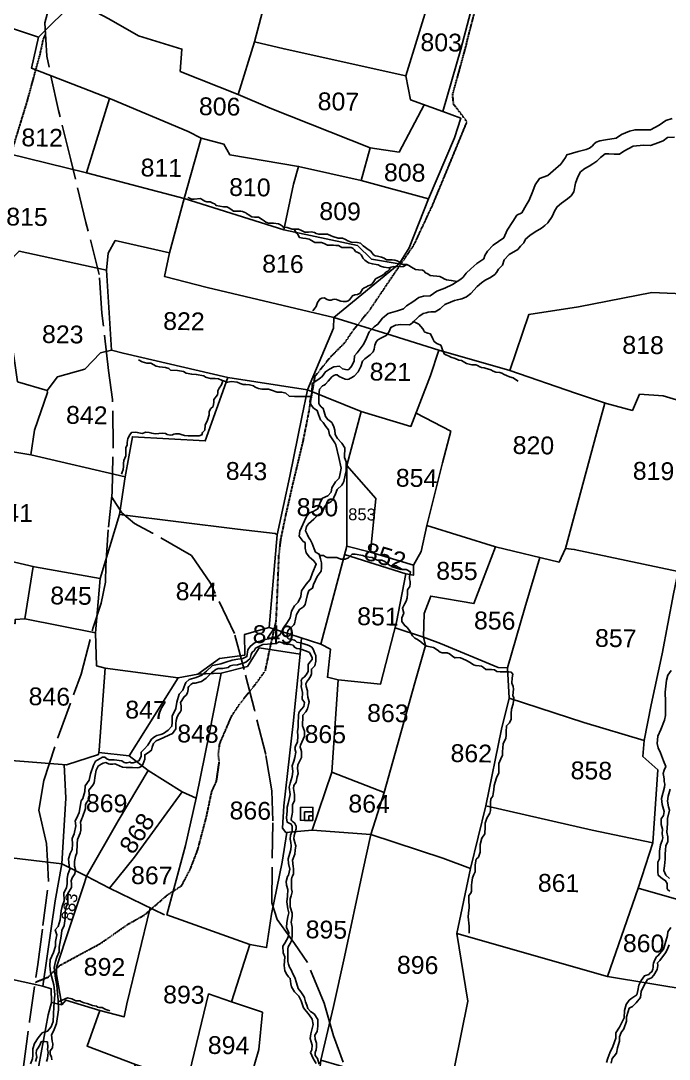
# Model space of a CAD drawing. Header units: inches. Extents: x 304037 to 460575, y 1453943 to 1639883.
# Drawn here: x 342549 to 343449, y 1595077 to 1596518 of the extents above; entities that cross this region are included whole.
import ezdxf

# ---------------------------------------------------------------- set-up
doc = ezdxf.new("R2010")
doc.units = ezdxf.units.IN
doc.header["$MEASUREMENT"] = 0
doc.linetypes.add('ACAD_ISO02W100', pattern=[15, 12, -3])
doc.linetypes.add('ACAD_ISO07W100', pattern=[3, 0, -3])
for name, color, linetype in [('CARTTRACK', 30, 'ACAD_ISO02W100'), ('NALA', 4, 'Continuous'), ('SQUAREWELL', 5, 'Continuous'), ('SURVEY_BND', 7, 'Continuous'), ('SURVEY_NO', 7, 'Continuous'), ('VILLAGE_AREA', 1, 'Continuous')]:
    doc.layers.add(name, color=color, linetype=linetype)
doc.layers.add('FOOTPATH', color=150, linetype='ACAD_ISO07W100', lineweight=30)
doc.styles.get("Standard").update_dxf_attribs({"font": 'arial.ttf'})

# ---------------------------------------------------------------- blocks, each defined once
blk = doc.blocks.new('KANUPURUPALLE')
at = {"layer": 'CARTTRACK'}
for points in [[(-399.47, -338.25), (-397.7, -323.08), (-395.19, -303.84), (-393.63, -290.66), (-391.93, -275.77), (-392.31, -268.79), (-392.75, -263.04), (-395.48, -251.84), (-394, -241.78), (-389.35, -226.96), (-381.82, -205.75), (-378.05, -189.99), (-375.46, -181.74), (-374.06, -174.73), (-373.99, -169.06), (-373.32, -156.17), (-372.21, -144.45), (-372.13, -128.91), (-372.5, -113.13), (-374.05, -103.33), (-376.49, -84.11), (-377.6, -71.02), (-382.32, -53.62), (-387.65, -32.55), (-392.08, -16), (-396.29, 2.29), (-397.03, 13.54), (-390.9, 38.13)], [(-286.41, -349.26), (-295.16, -326.44), (-298.44, -315.48), (-304.25, -301.92), (-308.75, -295.51), (-314.64, -287.55), (-316.59, -281.94), (-316.59, -254.37), (-317.08, -244.19), (-319.28, -231.99), (-323.31, -216.99), (-326.99, -203.48), (-330.41, -191.41), (-338.71, -174.57), (-345.18, -165.3), (-358.41, -157.92), (-364.52, -154.75), (-368.91, -151.21), (-372.36, -146.03)]]:
    blk.add_lwpolyline(points, dxfattribs=at)
at = {"layer": 'FOOTPATH', "ltscale": 0.001}
for points in [[(-395.97, -309.79), (-391.51, -307.94), (-387.83, -304.06), (-379.3, -299.29), (-374.14, -296.44), (-364.95, -289.81), (-359.42, -286.62), (-351.86, -279.83), (-346.96, -276.52), (-344.15, -270.91), (-341.79, -264.54), (-338.98, -253.27), (-337.29, -244.71), (-335.75, -241.19), (-334.89, -234.66), (-335.24, -232.16), (-334.84, -228.62), (-330.9, -219.13), (-327.99, -214.69), (-323.28, -208.69), (-319.76, -203.74), (-318.59, -197.57), (-316.39, -187.18), (-316.08, -178.36), (-315.72, -164.81), (-315.16, -159.45), (-313.53, -151.05), (-311.38, -140.95), (-308.07, -126.23), (-306.33, -116.76), (-304.36, -104.35), (-299.23, -97.73), (-294.35, -92.75), (-291.91, -88.95), (-286.06, -81.48), (-278.68, -70.24), (-271.62, -59.64), (-265.53, -46.13), (-261.12, -35.07), (-254.34, -17.95), (-258.07, -13.08), (-258.93, -12.05), (-259.28, -8.8), (-257.1, -0.49), (-254.97, 7.71), (-254.52, 9.88), (-250.27, 26.94)], [(-407.62, -30.1), (-402.72, -13.35), (-399.9, -2.43), (-398.49, 2.96), (-397.49, 7.93), (-396.77, 9.66)]]:
    blk.add_lwpolyline(points, dxfattribs=at)
at = {"layer": 'NALA'}
for points in [[(-185.17, -15.92), (-187.33, -16.54), (-189.55, -18.21), (-192.41, -19.81), (-194.98, -19.81), (-197.63, -19.81), (-199.5, -20.3), (-202.15, -21.55), (-203.96, -22.8), (-207.54, -23.34), (-209.44, -23.77), (-210.7, -24.18), (-211.37, -24.76), (-212.05, -25.58), (-212.92, -26.2), (-214.07, -26.73), (-216.78, -27.46), (-220.59, -28.55), (-221, -29.51), (-222.57, -31.78), (-225.03, -34.09), (-226.89, -35.68), (-229.69, -36.7), (-231.09, -38.83), (-231.79, -40.99), (-233.04, -44.03), (-233.98, -45.73), (-235.48, -48.34), (-237.06, -49.19), (-238.43, -51.32), (-240.35, -54.21), (-241.44, -56.83), (-244.91, -59.35), (-246.89, -61.38), (-247.76, -62.84), (-248.06, -64.01), (-250.35, -65.61), (-252.34, -67.46), (-253.9, -68.92), (-254.87, -70.28), (-255.7, -70.92), (-258.43, -72.86), (-261.1, -74.08), (-263.73, -75.1), (-265.92, -76.75), (-268.21, -76.85), (-269.82, -77.29), (-271.79, -78.87), (-273.84, -80.18), (-274.91, -81.25), (-276.9, -81.89), (-280.02, -82.86), (-281.92, -84.51), (-283.43, -86.55), (-284.69, -87.43), (-286.4, -89.08), (-287.57, -92.08), (-288.35, -93.49), (-290.3, -96.31), (-291.13, -97.24), (-291.32, -98.99), (-292.05, -100.64), (-293.08, -101.91), (-293.56, -102), (-295.17, -101.71), (-296.24, -100.88), (-298.14, -101.13), (-299.55, -101.91), (-300.91, -102.78), (-301.98, -104.43), (-302.57, -104.82), (-303.45, -105.5), (-305.3, -106.77), (-305.45, -109.81), (-306.03, -112.83), (-305.69, -113.85), (-304.72, -115.06), (-303.55, -115.84), (-303.06, -117.16), (-302.38, -119), (-301.46, -119.88), (-300.48, -121.19), (-299.61, -122.31), (-299.27, -124.01), (-297.37, -126.74), (-297.08, -127.32), (-295.95, -131.64), (-295.17, -135.14), (-295.46, -136.94), (-295.76, -138.54), (-297.02, -139.85), (-298.19, -141.87), (-298.43, -143.33), (-299.51, -144.6), (-301.31, -145.42), (-302.13, -146.88), (-302.87, -148.97), (-304.42, -149.9), (-305.64, -150.33), (-306.37, -151.26), (-306.71, -151.84), (-308.8, -156.66), (-309, -158.29), (-307.69, -160.04), (-307, -160.43), (-306.95, -162.28), (-306.61, -163.93), (-305.4, -165.29), (-303.98, -166.51), (-303.11, -167.67), (-304.37, -170.54), (-305.06, -172.85), (-306.47, -174.41), (-307.93, -176.65), (-308.22, -178.64), (-309.05, -180.59), (-310.31, -181.8), (-311.24, -183.65), (-311.63, -185.89), (-312.8, -187.64), (-313.72, -189), (-314.95, -191.46), (-315.87, -192.24), (-318.84, -193.02), (-320.84, -193.55), (-321.62, -193.8), (-322.93, -194.14), (-323.66, -194.57), (-325.02, -195.74), (-325.85, -196.81), (-326.06, -199.1), (-327.47, -199.78), (-329.12, -200.03), (-331.02, -200.37), (-333.12, -201.05), (-334.87, -201.63), (-337.59, -202.26), (-339.64, -204.21), (-341.15, -205.62), (-343.05, -206.35), (-345.41, -207.05), (-346.58, -208.07), (-346.87, -208.9), (-347.51, -210.69), (-348.77, -212.06), (-349.45, -214.78), (-349.84, -216.97), (-350.96, -219.53), (-350.96, -221.67), (-351.06, -222.94), (-352.23, -224.25), (-353.83, -225.42), (-354.76, -225.8), (-356.02, -226.1), (-356.8, -226.53), (-357.82, -227.41), (-359.09, -229.4), (-360.26, -230.81), (-361.23, -231.74), (-361.28, -233.25), (-362.06, -234.7), (-363.87, -235.4), (-364.65, -235.4), (-365.09, -235.16), (-365.97, -235.4), (-366.55, -235.4), (-366.99, -235.4), (-367.72, -234.82), (-370.3, -234.48), (-372.05, -234.53), (-372.78, -234.14), (-373.51, -233.65), (-374.24, -233.65), (-376.68, -235.06), (-377.31, -236.38), (-378.28, -239.29), (-378.72, -241.43), (-380.04, -243.38), (-380.04, -245.28), (-380.73, -247.64), (-381.31, -248.42), (-381.95, -252.41), (-382.63, -254.16), (-383.21, -255.18), (-382.97, -256.93), (-383.5, -259.65), (-384.09, -261.21), (-383.99, -263.06), (-384.04, -264.89), (-384.72, -266.2), (-385.3, -268.1), (-385.01, -270.39), (-384.82, -271.5), (-385.45, -273.35), (-385.69, -274.76), (-385.65, -276.32), (-385.79, -277.83), (-386.72, -279.48), (-386.52, -282.23), (-387.21, -284.13), (-387.55, -285.59), (-387.79, -288.6), (-388.42, -290.89), (-389.45, -292.06), (-388.91, -293.71), (-389.25, -295.96), (-389.25, -297.57), (-389.93, -299.71), (-390.96, -302.19), (-391.05, -304.04), (-390.81, -306.42), (-389.64, -310.53), (-389.3, -313.88), (-389.59, -318.02), (-389.74, -322.92), (-390.37, -324.76), (-391.54, -326.17), (-393.34, -326.85), (-394.71, -328.51), (-395.87, -330.45), (-396.41, -332.23), (-396.41, -333.01), (-396.41, -334.42), (-396.56, -335.63), (-397.19, -337.29)], [(-389.93, -335.85), (-390.12, -334.93), (-390.61, -334), (-390.61, -332.79), (-389.78, -331.77), (-389.73, -330.45), (-389.98, -329.53), (-390.22, -327.44), (-389.59, -326.22), (-389.15, -325.01), (-388.57, -323.6), (-387.98, -319.01), (-388.08, -315.75), (-388.42, -313.41), (-388.66, -310.79), (-389.15, -308.31), (-389.5, -305.75), (-389.64, -304.68), (-389.2, -302.69), (-388.72, -301.23), (-388.04, -299.43), (-387.99, -297.82), (-387.4, -294.11), (-387.16, -292.26), (-386.48, -290.56), (-386.18, -288.23), (-386.18, -285.89), (-385.84, -284.19), (-385.36, -283.02), (-385.36, -281.47), (-385.31, -279.76), (-384.18, -277.69), (-384.13, -276.52), (-384.23, -275.45), (-383.99, -274.43), (-383.06, -273.11), (-382.82, -271.66), (-383.26, -270.49), (-383.26, -268.93), (-382.97, -267.28), (-382.48, -266.01), (-382.38, -262.95), (-382.38, -261.54), (-381.42, -259.3), (-381.28, -258.34), (-381.32, -256.74), (-381.38, -255.68), (-380.94, -254.41), (-380.73, -253.94), (-379.77, -250.99), (-379.77, -249.65), (-379.39, -248.92), (-379.04, -248.43), (-378.64, -247.62), (-378.5, -247.19), (-378.77, -244.82), (-377.37, -243.1), (-376.96, -242.32), (-376.69, -239.84), (-376.37, -238.02), (-375.69, -236.68), (-374.72, -236.06), (-374.02, -235.71), (-373.13, -235.44), (-372.29, -235.84), (-371.72, -236), (-370.75, -235.92), (-370.08, -235.84), (-369.48, -236.03), (-367.54, -236.95), (-366.3, -236.97), (-364.55, -236.95), (-364.11, -236.95), (-362.6, -237.08), (-361.9, -237), (-360.98, -236.54), (-360.61, -235.95), (-360.04, -234.09), (-360.04, -233.01), (-360.04, -232.66), (-358.82, -231.9), (-357.82, -231.09), (-357.57, -230.07), (-357.12, -228.76), (-356.3, -227.89), (-354.97, -227.36), (-350.76, -225.36), (-350.23, -224.53), (-349.75, -223.75), (-349.72, -222.88), (-349.72, -222.06), (-349.64, -220.97), (-349.33, -219.67), (-348.75, -218.74), (-348.35, -218.13), (-347.99, -217.49), (-347.95, -216.66), (-348.01, -216.05), (-348.22, -214.9), (-347.06, -212.93), (-346.38, -212.4), (-345.88, -211.61), (-345.75, -210.43), (-345.69, -209.79), (-345.5, -209.41), (-344.9, -208.78), (-344.52, -208.5), (-344.16, -208.33), (-343.38, -208.25), (-341.25, -207.65), (-339.76, -206.61), (-338.86, -205.67), (-337.99, -204.74), (-336.46, -203.58), (-335.7, -203.22), (-334.14, -203.18), (-332.3, -202.83), (-331.66, -202.35), (-330.83, -202.09), (-329.21, -201.88), (-327.33, -201.36), (-326.45, -200.94), (-325.72, -200.47), (-324.92, -199.69), (-324.63, -198.42), (-324.35, -197.63), (-323.71, -197.08), (-323.25, -196.23), (-320.74, -194.91), (-316.05, -194.59), (-315.69, -194.24), (-315.22, -194.04), (-314.14, -194.26), (-313.61, -194.6), (-312.38, -194.79), (-311.92, -194.7), (-311.54, -194.81), (-310.59, -195.1), (-310.12, -195.75), (-309.27, -196.11), (-308.41, -196.29), (-307.5, -196.52), (-306.99, -196.71), (-306.06, -197.05), (-305.02, -197.41), (-304.87, -197.64), (-304.47, -198.42), (-304.03, -199.17), (-304.03, -199.84), (-304.85, -200.7), (-305.4, -201.5), (-305.4, -202.5), (-305.4, -203.85), (-306.04, -204.96), (-306.73, -205.74), (-307.39, -206.27), (-307.64, -206.93), (-307.54, -207.56), (-307.54, -208.09), (-307.65, -208.95), (-307.22, -210.98), (-307.2, -213.23), (-306.5, -214.33), (-306.65, -215.63), (-307.39, -216.52), (-308.07, -217.34), (-308.35, -217.77), (-308.41, -218.57), (-308.41, -219.48), (-308.45, -220.6), (-308.51, -221.73), (-308.52, -222.75), (-308.73, -224), (-308.53, -225.71), (-308.6, -227.56), (-309.34, -229.06), (-309.53, -229.8), (-309.19, -231.07), (-309.44, -232.85), (-309.82, -234.15), (-310.35, -235.66), (-310.08, -237.57), (-310.23, -239.3), (-310.92, -241.57), (-311.2, -242.95), (-310.84, -245.41), (-311.54, -248.43), (-311.79, -249.62), (-311.77, -250.85), (-312.05, -253.26), (-311.73, -254.73), (-310.35, -255.34), (-310.04, -256.08), (-310.04, -257.72), (-310.54, -259.05), (-310.63, -260.37), (-310.46, -261.52), (-310.25, -262.71), (-310.35, -263.94), (-310.76, -265.17), (-311.22, -267.1), (-311.09, -268.62), (-310.61, -270.53), (-311.09, -272.52), (-311.41, -273.05), (-311.83, -274.67), (-311.71, -275.96), (-311.18, -277.36), (-311.35, -279.58), (-311.52, -281.55), (-311.14, -283.95), (-310.78, -285.22), (-311.09, -286.54), (-311.45, -288.47), (-311.47, -290.22), (-310.74, -291.99), (-310.86, -293.43), (-312, -295.48), (-312.68, -296.55), (-312.55, -298.74), (-311.9, -300.03), (-312.04, -301.53), (-312.13, -303), (-311.85, -304.78), (-311.14, -306.03), (-310.54, -306.82), (-310.01, -307.35), (-309.76, -309.17), (-309.59, -310.17), (-308.47, -311.85), (-307.04, -313.29), (-306.21, -314.85), (-305.41, -317.16), (-303.51, -319.5), (-302.41, -320.99), (-302.05, -322.77), (-302.81, -325.87), (-303.02, -327.48), (-302.32, -329.7), (-302.45, -331.25), (-302.85, -332.24), (-301.94, -334.17), (-300.92, -335.91)], [(-299.82, -336.05), (-300.48, -334.2), (-301.2, -333.23), (-301.26, -332.23), (-300.94, -331.22), (-300.88, -330.22), (-300.88, -329.01), (-301.3, -327.74), (-301.45, -326.34), (-300.73, -325.04), (-300.46, -323.35), (-300.46, -321.95), (-300.56, -321.1), (-301.77, -319.17), (-303.04, -318.39), (-303.99, -317.35), (-304.33, -316.31), (-304.71, -315.19), (-305.11, -313.83), (-305.28, -313.43), (-306.4, -311.85), (-307.28, -310.71), (-307.88, -308.76), (-308.45, -307.04), (-309.19, -305.77), (-309.72, -304.42), (-310.25, -303.57), (-310.61, -302.59), (-310.9, -301.66), (-310.9, -300.73), (-310.9, -300.07), (-310.9, -299.07), (-310.9, -298.29), (-310.9, -297.44), (-310.9, -296.72), (-310.18, -295.55), (-309.78, -294.62), (-309.57, -293.1), (-309.57, -291.97), (-309.57, -291.17), (-309.57, -290.09), (-309.95, -288.35), (-309.62, -286.48), (-309.64, -285.32), (-309.87, -284.72), (-310.15, -283.92), (-310.38, -283.26), (-310.38, -282.39), (-310.38, -281.56), (-310.38, -280.57), (-310.04, -279.51), (-309.72, -278.17), (-309.96, -277.2), (-310.02, -276.18), (-310.02, -275.42), (-310.02, -274.72), (-310.02, -273.93), (-309.93, -273.36), (-309.7, -272.85), (-309.36, -272.09), (-309.36, -270.27), (-309.49, -269.63), (-309.76, -267.49), (-309.04, -265.46), (-308.98, -264.1), (-308.68, -262.66), (-309.11, -261.47), (-309.38, -260.33), (-309.38, -259.16), (-308.68, -256.91), (-308.71, -255.98), (-309.3, -254.9), (-309.8, -254.53), (-310.23, -254.22), (-310.42, -253.94), (-310.42, -253.64), (-310.1, -251.99), (-309.98, -251.35), (-309.97, -250.61), (-309.97, -249.87), (-310.06, -248.87), (-309.42, -247.38), (-309.42, -245.3), (-309.74, -243.37), (-309.62, -242.35), (-308.88, -241.19), (-308.6, -239.39), (-308.22, -238.24), (-308.47, -236.59), (-308.43, -235.34), (-307.95, -234.45), (-307.21, -232.81), (-307.23, -231.62), (-307.27, -230.8), (-307.44, -230.1), (-307.67, -229.42), (-307.63, -228.57), (-307.33, -228.02), (-307.18, -227.72), (-306.25, -225.62), (-306.38, -223.93), (-306.97, -222.17), (-306.99, -221.17), (-306.99, -219.98), (-306.99, -218.59), (-305.96, -217.46), (-305.45, -216.42), (-305.07, -215.11), (-304.9, -214.05), (-305.37, -212.48), (-305.45, -211.35), (-305.47, -210.38), (-305.92, -208.93), (-306.07, -208.04), (-305.66, -207.11), (-305.15, -206.43), (-304.73, -205.86), (-304.42, -205.24), (-304.27, -204.57), (-304.27, -203.63), (-304.27, -203.02), (-303.11, -201.87), (-302.77, -200.3), (-302.81, -198.42), (-303.15, -197.74), (-303.76, -196.34), (-304.23, -195.66), (-305.05, -195.2), (-305.81, -194.86), (-306.22, -194.71), (-308.11, -194.27), (-309.27, -194.01), (-309.74, -193.59), (-310.16, -193.36), (-311.54, -193.06), (-312.15, -192.91), (-312.34, -192.76), (-312.64, -192.29), (-312.64, -191.21), (-312.36, -190.26), (-312.03, -189.75), (-311.33, -189.05), (-310.84, -188.66), (-310.39, -188.14), (-310.16, -187.8), (-309.53, -184.74), (-308.53, -182.98), (-307.27, -182.11), (-306.72, -181.24), (-306.33, -179.87), (-305.91, -177.94), (-305.47, -176.58), (-304.3, -175.79), (-303.99, -174.55), (-303.29, -173), (-302.72, -171.83), (-301.39, -169.98), (-301.39, -168.86), (-301.39, -167.21), (-301.72, -165.81), (-302.23, -164.26), (-303.44, -163.59), (-303.95, -162.5), (-304.6, -160.69), (-305.26, -159.4), (-305.75, -158.76), (-306.17, -157.79), (-306.89, -156.5), (-306.63, -154.97), (-305.95, -154.08), (-304.13, -152.46), (-302.87, -151.11), (-301.34, -150.23), (-300.63, -148.28), (-299.8, -147.27), (-298.45, -146.57), (-297.77, -145.78), (-297.53, -145.06), (-296.98, -143.92), (-296.37, -142.39), (-294.9, -140.9), (-294.48, -140.39), (-294.26, -139.63), (-293.73, -137.54), (-293.5, -136.08), (-293.54, -133.08), (-294.08, -131.62), (-294.1, -130.41), (-294.05, -129.26), (-294.07, -128.31), (-295.03, -126.79), (-296.52, -125.17), (-297.31, -123.88), (-297.5, -122.42), (-297.82, -121.32), (-298.26, -120.34), (-298.52, -119.9), (-299.89, -118.88), (-300.63, -117.91), (-301.18, -116.29), (-301.52, -115.15), (-302.13, -114.6), (-302.77, -113.94), (-303, -113.49), (-303.02, -112.67), (-303.02, -111.78), (-303.02, -110.7), (-302.87, -108.71), (-301.81, -107.58), (-301.28, -107.28), (-300.8, -106.92), (-299.95, -105.93), (-299.25, -105.14), (-298.68, -104.51), (-298.03, -104.04), (-297.45, -103.73), (-296.94, -103.73), (-296.21, -104.36), (-295.21, -104.79), (-294.21, -105.21), (-293.39, -105.27), (-292.95, -105.15), (-292.39, -104.81), (-292.14, -104.68), (-291.63, -104.4), (-291.15, -104.15), (-289.9, -102.69), (-288.98, -100.81), (-288.41, -99.03), (-287.68, -98.29), (-285.93, -96.87), (-284.87, -95.83), (-284.59, -94.96), (-284.36, -93.58), (-284, -92.45), (-283.35, -91.8), (-282.14, -91.12), (-280.6, -90.32), (-279.75, -89.13), (-279.03, -87.57), (-277.51, -86.82), (-275.69, -86.57), (-272.81, -86.63), (-271.87, -85.98), (-271.45, -85.46), (-270.35, -84.46), (-269.54, -83.67), (-268.99, -83.25), (-268.19, -82.74), (-267.23, -82.42), (-266.56, -82.26), (-265.65, -82.13), (-264.76, -82.13), (-264.17, -82.06), (-263.04, -81.45), (-262.53, -81.11), (-262.09, -80.62), (-260.96, -79.56), (-259.12, -78.77), (-257.7, -78.22), (-256.73, -77.9), (-255.8, -77.76), (-255.22, -77.56), (-253.76, -76.87), (-252.22, -75.76), (-250.19, -73.37), (-248.75, -72.07), (-247.44, -71.25), (-245.7, -70.23), (-244.24, -69.21), (-243.71, -68.59), (-243.08, -67.42), (-241.72, -66.12), (-241.14, -64.23), (-239.54, -62.48), (-236.62, -60.71), (-235.75, -59.55), (-234.63, -58.48), (-234.1, -57.22), (-232.65, -55.92), (-230.9, -54.66), (-228.72, -53.45), (-227.6, -52.53), (-226.63, -51.56), (-225.16, -49.45), (-224.34, -47.37), (-223.61, -46.11), (-222.11, -44.95), (-220.12, -43.45), (-218.91, -42.38), (-217.99, -40.98), (-217.5, -38.15), (-216.77, -35.97), (-215.85, -34.27), (-214.44, -33.11), (-212.94, -32.29), (-211.68, -31.56), (-210.42, -30.59), (-209.21, -29.33), (-207.65, -28.12), (-206.34, -28.12), (-204.6, -28.12), (-202.76, -28.12), (-201.29, -27.13), (-198.19, -25.43), (-194.69, -25.04), (-192.42, -25.04), (-190.77, -24.51), (-188.15, -23.4), (-186.65, -22.33), (-184.32, -22.19)], [(-256.96, -71.81), (-258.9, -71.42), (-260.49, -71.29), (-261.33, -70.93), (-261.84, -70.58), (-262.81, -70.16), (-263.81, -70.06), (-265.01, -70.03), (-266.1, -69.9), (-266.85, -69.38), (-267.59, -68.96), (-268.2, -68.38), (-268.62, -68.09), (-270.04, -68.03), (-270.98, -67.93), (-272.34, -67.19), (-273.27, -66.61), (-273.92, -66.25), (-275.32, -66.28), (-276.06, -65.96), (-276.45, -65.47), (-277.22, -65.08), (-278.03, -64.86), (-278.97, -64.76), (-279.9, -64.76), (-280.84, -64.76), (-281.58, -64.28), (-282.52, -63.89), (-283.94, -63.57), (-284.68, -63.54), (-285.39, -63.05), (-286.13, -61.99), (-286.75, -61.57), (-288.75, -60.18), (-289.65, -59.34), (-290.7, -59.07), (-292.8, -58.98), (-293.99, -58.52), (-294.8, -58.17), (-295.74, -57.75), (-297.26, -57.72), (-299.06, -57.23), (-299.65, -56.94), (-300.87, -56.46), (-302.52, -56.43), (-303.78, -56.46), (-304.71, -56.23), (-305.23, -55.94), (-306.39, -55.75), (-307.3, -55.81), (-308.49, -55.81), (-309.59, -55.3), (-310.62, -54.91), (-312.75, -54.85), (-314.48, -54.38), (-315.78, -54.22), (-316.2, -53.8), (-316.91, -53.35), (-317.39, -53.16), (-319.04, -52.96), (-319.91, -52.96), (-320.78, -52.96), (-321.68, -52.61), (-322.2, -52.19), (-322.94, -51.77), (-324.2, -51.03), (-325.57, -50.99), (-326.41, -50.93), (-327.02, -50.61), (-327.48, -50.25), (-328.22, -49.8), (-328.51, -49.57), (-329.54, -49.19), (-330.25, -49.06), (-331.93, -49.06), (-332.67, -49.06), (-333.13, -48.74), (-333.84, -48.22), (-334.42, -47.9), (-334.93, -47.67), (-336.03, -47.67), (-338.55, -47.22), (-338.87, -46.87), (-339.81, -46.35), (-340.52, -46.09), (-341.68, -46.09), (-342.33, -45.9), (-343.46, -45.22), (-343.81, -45.03), (-345.98, -45.25), (-346.88, -45.25), (-347.49, -44.87), (-348.08, -44.74)], [(-203.06, -334.2), (-202.56, -332.74), (-201.98, -330.95), (-200.93, -328.78), (-199.97, -326.03), (-199.97, -324.15), (-198.8, -322.23), (-197.22, -319.14), (-197.22, -316.64), (-196.71, -314.64), (-195.7, -313.14), (-194.73, -312.38), (-193.06, -311.26), (-192.74, -309.8), (-192.47, -308.04), (-191.74, -306.43), (-190.62, -304.79), (-189.18, -304.39), (-188.68, -303.86), (-188.13, -303.42), (-187.8, -302.6), (-187.77, -301.93), (-187.74, -301.17), (-187.6, -300.58), (-187.22, -299.41), (-186.69, -298.41), (-186.19, -298), (-184.37, -295.75), (-183.02, -291.19), (-182.9, -289.9), (-181.99, -288.47)], [(-182.46, -276.2), (-183.09, -275.77), (-183.32, -275.28), (-183.34, -273.67), (-183.94, -272.7), (-184.45, -272.37), (-184.97, -272.11), (-186.43, -270.89), (-186.54, -269.76), (-186.6, -268.22), (-186.62, -266.54), (-186.09, -265.35), (-186.09, -264.4), (-186.09, -262.75), (-185.83, -260.61), (-185.3, -259.2), (-185.04, -258.27), (-185.33, -256.92), (-185.23, -255.36), (-185.66, -253.78), (-185.66, -251.9), (-184.97, -250.72), (-184.74, -249.4), (-185.4, -247.03), (-185.7, -245.02), (-184.71, -241.17), (-184.64, -240.18), (-184.87, -239.3), (-184.87, -238.47), (-185, -237.68), (-185.2, -236.63), (-184.87, -235.48), (-184.38, -234.26), (-185.2, -232.3), (-186.25, -229.66), (-187.08, -228.02), (-187.44, -226.5), (-187.18, -224.07), (-186.19, -221.83), (-185.04, -218.57), (-184.73, -217.06), (-184.73, -214.85), (-184.73, -212.42), (-184.93, -209.23), (-184.5, -205.14), (-184.08, -203.4), (-183.02, -201.82)], [(-273.92, -66.25), (-275.04, -66.96), (-276.96, -67.13), (-278.31, -66.96), (-279.2, -67.21), (-279.98, -67.46), (-281.66, -67.24), (-282.83, -67.01), (-283.61, -66.47), (-284.35, -66.42), (-285.55, -66.24), (-286.92, -65.88), (-287.71, -65.35), (-288.14, -65.05), (-288.67, -64.47), (-288.97, -63.96), (-289.35, -63.2), (-289.86, -62.84), (-290.52, -62.51), (-291.33, -62.08), (-291.77, -61.47), (-292.09, -61.09), (-292.78, -60.84), (-293.34, -60.84), (-294.84, -60.82), (-295.95, -60.82), (-296.54, -60.49), (-297.09, -60.18), (-297.93, -60.16), (-298.82, -60.13), (-299.88, -60.16), (-300.77, -60.16), (-301.97, -59.55), (-302.85, -59.27), (-305.03, -59.23), (-306.24, -58.65), (-306.95, -58.24), (-308.07, -57.96), (-309.11, -57.91), (-310.25, -57.71), (-310.89, -56.67), (-311.27, -56.27), (-311.67, -55.68), (-312.08, -54.87)], [(-305.45, -82.35), (-304.69, -81.35), (-304.3, -80.79), (-303.85, -79.53), (-303.14, -78.32), (-302.43, -77.99), (-301.63, -77.92), (-300.61, -78.39), (-300.03, -78.7), (-299.26, -78.6), (-298.7, -78.37), (-298.35, -78.29), (-297.54, -78.4), (-296.93, -78.6), (-296.02, -78.91), (-295.25, -79.05), (-294.28, -79), (-293.54, -78.73), (-293.07, -78.4), (-292.44, -77.59), (-292.16, -77.11), (-291.3, -76.72), (-290.5, -76.66), (-289.6, -76.1), (-288.84, -74.76), (-288.26, -74.34), (-287.68, -74.05), (-286.9, -73.68), (-286.19, -73.35), (-285.59, -72.91), (-285.05, -72.17), (-284.58, -71.46), (-284.41, -71.21), (-283.79, -70.87), (-282.41, -70.18), (-281.46, -69.51), (-281, -69.01), (-280.38, -68.57), (-279.74, -68.04), (-279.52, -67.32)], [(-235.91, -105.12), (-236.85, -104.54), (-237.63, -104.03), (-238.81, -103.6), (-239.84, -103.2), (-240.69, -102.87), (-241.47, -102.49), (-242.18, -102.2), (-243.43, -102.13), (-244.34, -101.87), (-245.15, -101.42), (-245.51, -101.24), (-246.73, -100.93), (-247.45, -100.77), (-248.34, -100.66), (-248.85, -100.37), (-249.7, -99.99), (-250.24, -99.77), (-251.63, -99.74), (-253.42, -99.38), (-253.93, -98.98), (-255.05, -98.34), (-255.96, -98.23), (-257.26, -97.78), (-258.73, -97.27), (-259.29, -96.98), (-260.45, -96.55), (-260.96, -96.24), (-261.58, -94.9), (-261.87, -93.9), (-262.16, -93.3), (-263.53, -92.81), (-264.45, -92.1), (-264.85, -91.21), (-265.65, -89.58), (-266.61, -89.32), (-267.79, -88.83), (-267.97, -88.47), (-268.31, -87.93), (-269.69, -86.37), (-271.45, -85.46)], [(-305.72, -111.23), (-307.68, -111.16), (-311.27, -111.25), (-312.97, -111.19), (-314.17, -110.18), (-315.46, -109.9), (-317.06, -109.9), (-318.95, -109.24), (-320.03, -108.89), (-321.41, -108.89), (-322.23, -108.89), (-323.36, -108.7), (-324.56, -108.29), (-325.13, -107.88), (-326.48, -107.48), (-327.65, -107.48), (-328.59, -107.48), (-329.63, -107.16), (-330.64, -106.72), (-332.52, -106.49), (-333.84, -106.77), (-335.86, -106.14), (-336.9, -105.7), (-338.03, -105.58), (-339.64, -105.58), (-341.31, -105.17), (-341.88, -104.76), (-344.46, -104.29), (-345.97, -104.25), (-347.83, -103.88), (-348.71, -103.34), (-350.79, -103.09), (-353.12, -102.9), (-353.69, -102.43), (-354.85, -102.08), (-356.87, -101.89), (-357.97, -101.71), (-359.74, -100.67), (-361.14, -100.75), (-362.72, -100.24), (-363.92, -99.64)], [(-369.16, -138.17), (-368.97, -137.5), (-368.64, -136.66), (-368.54, -135.57), (-368.51, -134.61), (-368.4, -133.63), (-367.75, -132), (-367.78, -130.91), (-367.78, -129.35), (-367.44, -128.35), (-367.41, -127.47), (-367.16, -126.16), (-366.56, -124.98), (-366.03, -124.14), (-364.5, -124.01), (-364.03, -124.07), (-363.47, -124.2), (-362.35, -124.38), (-361.19, -123.92), (-360, -124.07), (-359.19, -124.32), (-358.57, -124.42), (-357.85, -124.48), (-355.65, -124.19), (-354.52, -124.31), (-353.96, -124.59), (-352.9, -124.84), (-352.18, -124.78), (-351.74, -124.5), (-351.11, -124.34), (-350.27, -124.34), (-349.93, -124.34), (-349.27, -124.53), (-348.15, -124.93), (-348.15, -124.93), (-346.83, -125), (-346.21, -125), (-345.21, -124.97), (-343.71, -124.97), (-343.12, -124.97), (-342.27, -124.59), (-342.02, -123.78), (-341.3, -122.97), (-341.18, -121.28), (-340.42, -119.61), (-339.89, -117.86), (-339.89, -116.68), (-339.32, -115.71), (-338.57, -114.96), (-338.36, -113.59), (-338.36, -112.62), (-337.17, -111.02), (-337.1, -110.39), (-337.14, -109.71), (-336.7, -108.83), (-335.89, -107.65), (-335.42, -106.28)], [(-182.77, -241.84), (-183.51, -244.23), (-183.7, -245.93), (-183.27, -247.82), (-182.89, -248.95), (-183.58, -251.72), (-183.58, -253.45), (-183.78, -256.31), (-183.39, -257.95), (-183.39, -259.53), (-184.05, -260.95), (-184.16, -262.34), (-184.16, -263.8), (-184.16, -265.5), (-184.43, -267.66), (-184.55, -269.24), (-183.93, -270.8), (-182.62, -271.96)], [(-182.41, -294.34), (-183.12, -296.01), (-183.62, -297.01), (-185.46, -299.57), (-186.26, -300.37), (-186.13, -301.28), (-186.38, -302.62), (-187.47, -304.54), (-188.3, -305.46), (-189.55, -306.08), (-190.26, -307.17), (-190.81, -308.17), (-191.61, -310.11), (-191.82, -312.2), (-193.28, -313.95), (-194.53, -315.2), (-195.62, -315.83), (-195.99, -316.91), (-196.45, -318.7), (-196.5, -320.22), (-197.37, -322.77), (-198.17, -324.02), (-198.71, -325.52), (-198.71, -326.98), (-199.42, -329.23), (-199.72, -331.01), (-200.43, -332.01), (-201.14, -332.89), (-201.43, -334.39)], [(-246.59, -261.37), (-246.05, -259.19), (-245.1, -257.78), (-244.99, -255.38), (-244.99, -254.09), (-244.48, -252.42), (-243.47, -250.77), (-243.25, -249.88), (-243.25, -248.71), (-243.36, -247.14), (-243.25, -245.97), (-242.58, -245.02), (-242.41, -244.13), (-242.19, -242.9), (-242.13, -241.45), (-241.35, -238.82), (-240.68, -237.12), (-240.68, -235.16), (-240.68, -233.94), (-240.06, -232.37), (-239.5, -231.14), (-239.45, -230.08), (-239.39, -228.69), (-239.33, -227.29), (-238.44, -225.42), (-238.32, -224.42), (-238.38, -223.3), (-238.32, -221.29), (-237.32, -220.23), (-236.7, -218.95), (-236.7, -217.05), (-236.7, -215.65), (-236.14, -213.86), (-235.92, -211.77), (-236.31, -210.99), (-236.08, -208.86), (-236.2, -207.97), (-236.64, -206.85), (-236.53, -205.07), (-236.42, -203.84), (-236.92, -203.17), (-237.76, -203.06), (-238.77, -203.06), (-240.61, -203.06), (-241.73, -202.94), (-242.51, -202.44), (-243.63, -202.39), (-245.48, -202.33), (-246.26, -201.72), (-246.99, -201.21), (-247.77, -201.21), (-248.89, -201.05), (-249.67, -200.82), (-250.84, -200.1), (-252.24, -199.26), (-254.03, -198.59), (-255.59, -198.42), (-255.96, -198.62), (-256.75, -198.01), (-257.75, -197.28), (-258.59, -196.95), (-260.27, -196.95), (-260.94, -196.72), (-261.95, -195.94), (-263.23, -195.16), (-265.47, -194.77), (-265.97, -194.54), (-266.59, -194.15), (-267.48, -193.32), (-268.65, -192.59), (-269.55, -192.09), (-269.83, -191.92), (-270.39, -191.36), (-271.34, -189.52), (-272.23, -188.57), (-273.13, -187.84), (-274.02, -186.56), (-274.02, -185.33), (-273.35, -183.8), (-273.91, -182.07), (-273.24, -180.67), (-272.68, -179.66), (-272.28, -178.6), (-272.28, -177.21), (-272.23, -175.92), (-271.5, -174.75), (-271.33, -173.86), (-271.39, -173.08), (-271.67, -172.18), (-271.61, -171.34), (-271.33, -169.84), (-272.79, -169.04), (-274.07, -169.04), (-275.53, -168.26), (-276.2, -167.81), (-277.09, -167.81), (-278.27, -167.81), (-280, -166.42), (-281.06, -166.03), (-282.51, -166.03), (-283.35, -165.69), (-284.36, -165.19), (-286.48, -164.96), (-287.49, -164.52), (-290.06, -164.07), (-291.09, -164.07), (-292.32, -165.35), (-293.43, -165.8), (-294.55, -165.85), (-294.89, -165.85), (-296.17, -165.29), (-296.56, -165.29), (-297.46, -165.29), (-298.24, -165.35), (-299.47, -165.41), (-300.09, -165.18), (-300.76, -164.68), (-301.15, -164.68), (-302.07, -164.75), (-302.07, -164.75)], [(-249.91, -291.28), (-249.91, -288.89), (-250.28, -285.79), (-250.21, -284.5), (-250.02, -282.66), (-250.17, -280.03), (-250.17, -278.59), (-249.58, -277.75), (-249.36, -277.12), (-249.28, -276.27), (-249.28, -275.09), (-249.28, -274.17), (-249.02, -272.59), (-248.58, -271.49), (-248.21, -270.57), (-248.17, -269.47), (-248.17, -268.22), (-247.92, -266.34), (-247.14, -265.6), (-246.59, -263.98), (-246.59, -262.73), (-246.59, -261.37)], [(-370.66, -319.1), (-372.03, -318.65), (-372.73, -318.27), (-373.22, -318.01), (-374.1, -318.01), (-374.76, -317.9), (-375.23, -317.54), (-376.51, -317.37), (-377.38, -317.07), (-378.38, -316.75), (-379.36, -316.5), (-380.22, -316.2), (-380.81, -315.9), (-382.11, -315.86), (-383.5, -315.2), (-385.01, -314.9), (-385.73, -315.26), (-386.77, -315.67), (-387.35, -315.97), (-388.06, -316.24)], [(-391.8, -336.43), (-391.41, -335.42), (-391.35, -334.4), (-391.23, -333.32), (-391.47, -332.39), (-391.35, -331.55), (-391.56, -329.86), (-392.55, -329.71), (-393.27, -329.71), (-393.69, -329.86), (-394.11, -330.91), (-394.92, -332.24), (-395.22, -332.72), (-395.25, -333.83), (-395.1, -335.06), (-395.49, -336.46)]]:
    blk.add_lwpolyline(points, dxfattribs=at)
at = {"layer": 'SQUAREWELL'}
for points in [[(-307.32, -249.62), (-303.16, -249.62), (-303.16, -254.02), (-307.32, -254.02)], [(-305.93, -251.09), (-303.16, -251.09), (-303.16, -254.02), (-305.93, -254.02)], [(-304.5, -252.48), (-303.16, -252.48), (-303.16, -254.02), (-304.5, -254.02)]]:
    blk.add_lwpolyline(points, close=True, dxfattribs=at)
at = {"layer": 'SURVEY_BND'}
for points in [[(-167.82, -75.29), (-191.3, -74.63), (-215.91, -79.77), (-232.6, -82.53), (-238.81, -101.51), (-262.78, -94.94), (-278.59, -90.26), (-298.27, -84.52), (-276.6, -66.12), (-273.27, -60.6), (-266.94, -44.01), (-258.45, -23.4), (-256.48, -16.78), (-262.57, -14.56), (-256.8, 6.54), (-250.14, 33.07)], [(-382.3, 54.27), (-383.24, 48.18), (-380.59, 46.22), (-385.81, 20.36), (-375.52, 15.08), (-365.45, 9.51), (-350.77, 5.3), (-351.2, -2.26), (-331.57, -9.79), (-326.27, 8.1), (-319.79, 34.2)], [(-326.27, 8.1), (-316.34, 5.8), (-275.18, -2.69), (-267.17, 24.45), (-262.26, 42.47)], [(-385.81, 20.36), (-386.97, 21.07), (-399.09, 8.58), (-401.41, -1.79), (-381.77, -9.09), (-374.55, -11.78), (-348.3, -22.43), (-343.89, -24.63), (-336.17, -26.61), (-334.08, -30.19), (-310.91, -33.74), (-289.75, -38.2), (-286.84, -27.09)], [(-399.09, 8.58), (-415.14, 13.69), (-416.1, 13.91), (-419.44, -0.03), (-423.65, -20.22), (-408.67, -24.8), (-407.93, -24.96), (-408.92, -30.66), (-382.4, -36.87), (-374.91, -11.65)], [(-262.57, -14.56), (-273.49, -10.76), (-275.18, -2.69)], [(-268.8, -12.39), (-277.09, -28.47), (-286.84, -27.09), (-320.71, -14.27), (-331.57, -9.79)], [(-354.05, -63.42), (-372.34, -59.53), (-374.65, -63.85), (-375.18, -69.61), (-404.72, -63.51), (-406.45, -65.38), (-419.25, -62.86), (-416.21, -48.7), (-432.55, -43.97), (-423.15, -20.37)], [(-382.4, -36.87), (-349.35, -45.06), (-343.89, -24.63)], [(-349.35, -45.06), (-315.61, -55.2), (-312.48, -39.7), (-310.91, -33.74)], [(-289.75, -38.2), (-266.94, -44.01)], [(-298.27, -84.52), (-341.13, -74.93), (-355.57, -71.45), (-354.05, -63.42), (-349.35, -45.06)], [(-315.61, -55.2), (-290.66, -60.14), (-285.91, -64.61), (-276.6, -66.12)], [(-413.07, -87.37), (-407.49, -89.69), (-404.63, -107.55), (-394.58, -110.41), (-391.21, -105.77), (-382.04, -103.03), (-376.76, -97.44), (-373.14, -96.49), (-375.18, -69.61)], [(-333.78, -105.2), (-306.89, -108.91), (-298.37, -88.11), (-298.27, -84.52)], [(-399.82, -132.09), (-367.9, -139.11), (-365.67, -125.57), (-341.11, -126.64), (-333.78, -105.2), (-369.21, -97.5), (-373.14, -96.49)], [(-306.89, -108.91), (-288.69, -116.05), (-271.84, -120.81), (-265.52, -103.58), (-262.78, -94.94)], [(-238.81, -101.51), (-216.51, -108.91), (-206.06, -112.25), (-197.25, -114.39), (-194.93, -108.92), (-186.95, -109.38), (-170.42, -114.06), (-168.05, -113.69), (-169.18, -98.27)], [(-439.17, -126.17), (-399.82, -132.09), (-398.65, -123.75), (-394.45, -111.04), (-394.58, -110.41)], [(-369.69, -151.78), (-329.86, -156.2), (-317.15, -157.46), (-316.42, -157.9), (-312.39, -138.07), (-308.71, -118.14), (-306.89, -108.91)], [(-266, -154.11), (-242.84, -160.99), (-221.28, -165.88), (-219.15, -161.27), (-209.3, -122.39), (-206.55, -112.1)], [(-288.69, -116.05), (-293.23, -134.32), (-283.29, -145.23), (-284.92, -163.38), (-270.35, -167.49), (-267.84, -162.95), (-266, -154.11), (-261.02, -132.94), (-258.4, -122.22), (-270.17, -116.27)], [(-293.23, -134.32), (-292.92, -161.41), (-284.92, -163.38)], [(-444.53, -159.68), (-398.07, -169.86), (-375.94, -173.52), (-369.69, -151.78), (-367.9, -139.11)], [(-373.84, -203.7), (-349.14, -206.53), (-342.5, -205.2), (-335.33, -199.84), (-326.73, -198.6), (-327.03, -191.72), (-318.68, -189.19), (-316.42, -157.9)], [(-292.92, -161.41), (-301.16, -194.59), (-318.68, -189.19)], [(-301.16, -194.59), (-297.93, -196.27), (-298.83, -205.69), (-295.17, -206.54), (-280.93, -207.79), (-275.81, -186.78), (-272.85, -170.47), (-293.62, -164.22)], [(-266.62, -191.78), (-266.5, -183.83), (-264.41, -177.87), (-249.82, -180.2), (-242.84, -160.99)], [(-238.23, -201.71), (-232.59, -181.42), (-227.79, -164.41)], [(-237.48, -211.97), (-212.24, -219.73), (-191.77, -225.59), (-189.6, -213.53), (-186.18, -196.26), (-182.54, -176.02), (-181.11, -168.46), (-216.24, -161.49), (-219.15, -161.27)], [(-272.85, -170.47), (-270.34, -170.92), (-270.35, -167.49)], [(-448.38, -178.19), (-416.27, -187.13), (-404.35, -189.02), (-404.35, -187.63), (-401.13, -187.41), (-398.56, -169.75)], [(-401.13, -187.41), (-377.18, -191.74), (-375.94, -173.52)], [(-296.95, -237.65), (-279.15, -244.26), (-269.36, -207.23), (-265.97, -194.54), (-266.62, -191.78), (-276.29, -188.73)], [(-416.58, -234.42), (-386.4, -236.39), (-375.68, -232.8), (-375.46, -231.35), (-373.84, -203.7), (-376.67, -202.94), (-377.18, -191.74)], [(-283.53, -258.51), (-259.09, -266.16), (-249.76, -269.44), (-244.92, -248.25), (-239.9, -222.39), (-237.48, -211.97), (-238.23, -201.71), (-241.29, -201.63), (-260.93, -193.85), (-266.62, -191.78)], [(-334.72, -204.82), (-325.85, -202.47), (-321.96, -196.11), (-308.08, -198.02), (-307.75, -192.55)], [(-308.08, -198.02), (-310.17, -221.45), (-312.93, -249.23), (-313.28, -256.8), (-312.11, -258.24), (-303.24, -257.27), (-296.95, -237.65), (-295.17, -206.54)], [(-365.32, -233.06), (-358.89, -237.89), (-347.33, -245), (-342.52, -246.98), (-338.38, -224.8), (-334.72, -204.82), (-342.5, -205.2)], [(-349.14, -206.53), (-365.32, -233.06), (-375.57, -232.06)], [(-244.92, -248.25), (-208.9, -255.99), (-188.42, -259.97), (-187.11, -235.38), (-192.16, -230.99), (-191.77, -225.59)], [(-387.55, -269.78), (-420.72, -266.24), (-422.31, -271.57), (-437.3, -268.37), (-436.91, -258.84), (-434.48, -244.36), (-433.77, -234.74)], [(-379.18, -273.78), (-387.55, -269.78), (-386.46, -247.64), (-387.15, -236.34)], [(-379.18, -273.78), (-368.73, -255.02), (-358.89, -237.89)], [(-303.24, -257.27), (-283.53, -258.51), (-279.15, -244.26)], [(-347.33, -245), (-362.99, -267.19), (-371.35, -277.79), (-352.62, -286.53)], [(-323.72, -296.08), (-351.84, -286.49), (-345.88, -263.04), (-342.52, -246.98)], [(-299.34, -334.72), (-301.04, -352.31), (-324.92, -348.28), (-320.26, -331.37), (-319.2, -318.84), (-329.69, -315.47), (-323.72, -296.08), (-318.14, -297.05), (-316.58, -285.8), (-313.2, -268.15), (-311.86, -258.21)], [(-254.01, -291.49), (-250.09, -314.2), (-256.32, -347.62), (-286.9, -338.21), (-299.34, -334.72), (-295.33, -316.57), (-291.86, -299.8), (-286.08, -270.74), (-283.53, -258.51)], [(-188.42, -259.97), (-193.2, -275.35), (-203.12, -305.29), (-254.01, -291.49), (-249.76, -269.44)], [(-390.41, -316.57), (-390.49, -311.9), (-393.35, -311.07), (-389.53, -282.28), (-387.55, -269.78)], [(-373.98, -319.04), (-385.57, -315.64), (-386.89, -317.27), (-388.75, -307.11), (-388.81, -304.59), (-384.58, -291.34), (-379.78, -276.03), (-379.18, -273.78), (-371.35, -277.79)], [(-174.43, -309.56), (-175.46, -280.14), (-193.2, -275.35)], [(-357.53, -284.24), (-364.97, -316.68), (-365.83, -321.06), (-373.98, -319.04), (-378.18, -331.12), (-361.73, -336.99), (-344.3, -342.77), (-337.46, -312.95), (-329.69, -315.47)], [(-393.35, -311.07), (-427.71, -304.03)], [(-265.98, -385.27), (-247.23, -390.7), (-205.94, -388.85), (-203.12, -376.92), (-174.14, -378.63), (-175.25, -347.78), (-174.62, -320.8), (-174.43, -309.56), (-203.12, -305.29)], [(-361.73, -336.99), (-373.45, -368), (-381.45, -366.81), (-397.12, -360.47), (-397.25, -354.93), (-391.42, -320.75), (-390.41, -316.57), (-386.89, -317.27)]]:
    blk.add_lwpolyline(points, dxfattribs=at)
at = {"layer": 'SURVEY_NO'}
for s, height, p in [('803', 6, (-270.38, 5.7)), ('807', 6, (-304.75, -14.67)), ('806', 6, (-344.76, -16.89)), ('806', 6, (-344.76, -16.89)), ('812', 6, (-404.44, -28.19)), ('811', 6, (-364.12, -37.8)), ('808', 6, (-282.08, -38.31)), ('810', 6, (-334.2, -43.97)), ('810', 6, (-334.2, -43.97)), ('815', 6, (-409.2, -54.95)), ('809', 6, (-303.68, -51.66)), ('816', 6, (-322.71, -69.62)), ('822', 6, (-355.82, -89.4)), ('823', 6, (-396.6, -94.37)), ('818', 6, (-200.96, -95.31)), ('821', 6, (-285.99, -105.51)), ('842', 6, (-388.13, -121.48)), ('820', 6, (-237.46, -129.61)), ('819', 6, (-196.85, -137.73)), ('843', 6, (-334.03, -139.63)), ('854', 6, (-276.7, -141.16)), ('850', 6, (-309.97, -151.48)), ('841', 6, (-412.8, -154.74)), ('853', 4, (-292.59, -152.67)), ('855', 6, (-262.66, -172.3)), ('844', 6, (-350.36, -180.4)), ('845', 6, (-392.62, -182.39)), ('851', 6, (-289.09, -187.98)), ('856', 6, (-249.7, -188.86)), ('849', 6, (-324.24, -194.49)), ('857', 6, (-208.82, -194.22)), ('846', 6, (-399.47, -216.46)), ('847', 6, (-366.83, -220.5)), ('863', 6, (-285.29, -220.52)), ('848', 6, (-349.2, -228.31)), ('865', 6, (-306.29, -227.88)), ('862', 6, (-257, -233.68)), ('858', 6, (-216.45, -238.93)), ('869', 6, (-379.67, -252.17)), ('866', 6, (-331.21, -253.99)), ('864', 6, (-291.2, -251.12)), ('867', 6, (-364.12, -276.25)), ('861', 6, (-226.97, -276.97)), ('895', 6, (-305.02, -293.72)), ('860', 6, (-198.04, -296.9)), ('896', 6, (-274.1, -305.22)), ('892', 6, (-379.65, -307.3)), ('893', 6, (-352.76, -316.29)), ('894', 6, (-337.47, -333.13))]:
    blk.add_text(s, height=height, dxfattribs=at).set_placement(p)
for s, height, rotation, p in [('852', 6, 344.2387, (-287.48, -165.68)), ('868', 6, 57.6952, (-363.53, -266.63)), ('883', 4, 79.497, (-383.59, -289.17))]:
    blk.add_text(s, height=height, rotation=rotation, dxfattribs=at).set_placement(p)

msp = doc.modelspace()

# ---------------------------------------------------------------- block references
at = {"layer": 'VILLAGE_AREA', "xscale": 4.11690545397391, "yscale": 4.116905454022344, "zscale": 4.116905453970031, "rotation": 359.2242586303323}
msp.add_blockref('KANUPURUPALLE', (344216, 1596437.2), dxfattribs=at)

doc.saveas('drawing.dxf')
